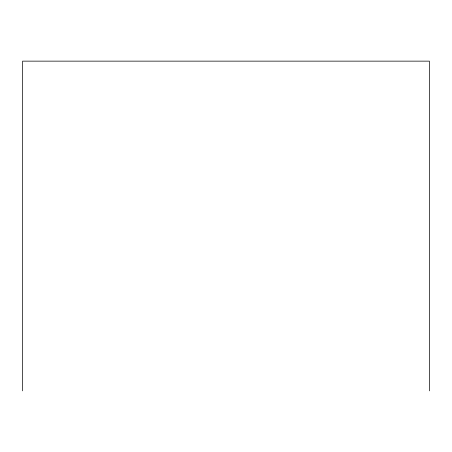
<?xml version="1.0" encoding="UTF-8"?>
<svg xmlns="http://www.w3.org/2000/svg" width="452" height="452" viewBox="0 0 452 452"><rect width="100%" height="100%" fill="white"/><g stroke="black" fill="none" stroke-linecap="round" stroke-linejoin="round"><path stroke-width="0.68" d="M429.4 390.861L429.4 61.139L22.6 61.139L22.6 390.861"/></g></svg>
